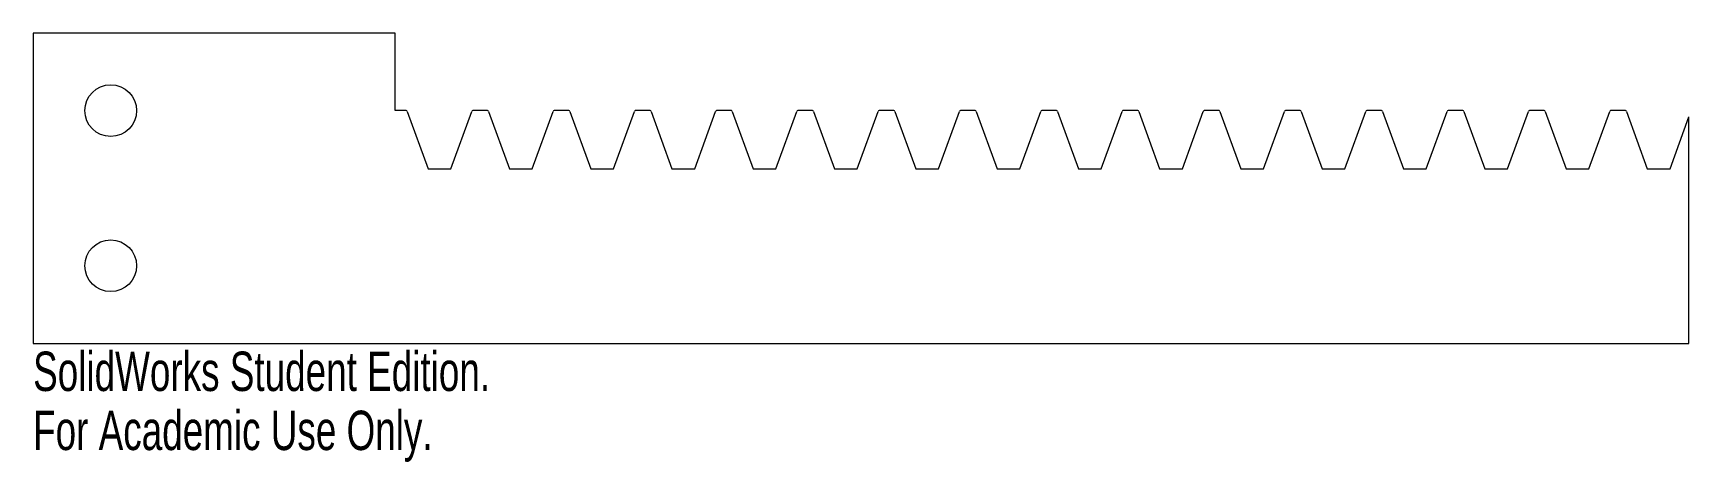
# Model space of a CAD drawing. Header units: inches. Extents: x 0 to 8, y -0.57 to 1.5.
import ezdxf

# ---------------------------------------------------------------- set-up
doc = ezdxf.new("R2010")
doc.units = ezdxf.units.IN
doc.header["$MEASUREMENT"] = 0
doc.styles.add('SLDTEXTSTYLE0', font='TXT', dxfattribs={"width": 0.7})

msp = doc.modelspace()

# ---------------------------------------------------------------- linework, layer by layer
at = {"color": 7, "linetype": 'Continuous', "lineweight": 15}
for p, q in [((1.75, 1.5), (0, 1.5)), ((0, 1.5), (0, 0)), ((1.75, 1.125), (1.75, 1.5)), ((1.8028, 1.125), (1.75, 1.125)), ((1.8075, 1.1217), (1.9087, 0.8438)), ((2.0183, 0.8438), (2.1195, 1.1217)), ((2.1955, 1.125), (2.1242, 1.125)), ((2.2002, 1.1217), (2.3014, 0.8438)), ((2.411, 0.8438), (2.5122, 1.1217)), ((2.5882, 1.125), (2.5169, 1.125)), ((2.5929, 1.1217), (2.6941, 0.8438)), ((2.8037, 0.8438), (2.9049, 1.1217)), ((2.9809, 1.125), (2.9096, 1.125)), ((2.9856, 1.1217), (3.0868, 0.8438)), ((3.1964, 0.8438), (3.2976, 1.1217)), ((3.3736, 1.125), (3.3023, 1.125)), ((3.3783, 1.1217), (3.4795, 0.8438)), ((3.5891, 0.8438), (3.6903, 1.1217)), ((3.7663, 1.125), (3.695, 1.125)), ((3.771, 1.1217), (3.8722, 0.8438)), ((3.9818, 0.8438), (4.083, 1.1217)), ((4.159, 1.125), (4.0877, 1.125)), ((4.1637, 1.1217), (4.2649, 0.8438)), ((4.3745, 0.8438), (4.4757, 1.1217)), ((4.5517, 1.125), (4.4804, 1.125)), ((4.5564, 1.1217), (4.6576, 0.8438)), ((4.7672, 0.8438), (4.8684, 1.1217)), ((4.9444, 1.125), (4.8731, 1.125)), ((4.9491, 1.1217), (5.0503, 0.8438)), ((5.1599, 0.8438), (5.2611, 1.1217)), ((5.3371, 1.125), (5.2658, 1.125)), ((5.3418, 1.1217), (5.443, 0.8438)), ((5.5526, 0.8438), (5.6538, 1.1217)), ((5.7298, 1.125), (5.6585, 1.125)), ((5.7345, 1.1217), (5.8357, 0.8438)), ((5.9453, 0.8438), (6.0465, 1.1217)), ((6.1225, 1.125), (6.0512, 1.125)), ((6.1272, 1.1217), (6.2284, 0.8438)), ((6.338, 0.8438), (6.4392, 1.1217)), ((6.5152, 1.125), (6.4439, 1.125)), ((6.5199, 1.1217), (6.6211, 0.8438)), ((6.7307, 0.8438), (6.8319, 1.1217)), ((6.9079, 1.125), (6.8366, 1.125)), ((6.9126, 1.1217), (7.0138, 0.8438)), ((7.1234, 0.8438), (7.2246, 1.1217)), ((7.3006, 1.125), (7.2293, 1.125)), ((7.3053, 1.1217), (7.4065, 0.8438)), ((7.5161, 0.8438), (7.6173, 1.1217)), ((7.6933, 1.125), (7.622, 1.125)), ((7.698, 1.1217), (7.7992, 0.8438)), ((7.9088, 0.8438), (8, 1.0944)), ((8, 0), (8, 1.0944)), ((1.9087, 0.8438), (2.0183, 0.8438)), ((2.3014, 0.8438), (2.411, 0.8438)), ((2.6941, 0.8438), (2.8037, 0.8438)), ((3.0868, 0.8438), (3.1964, 0.8438)), ((3.4795, 0.8438), (3.5891, 0.8438)), ((3.8722, 0.8438), (3.9818, 0.8438)), ((4.2649, 0.8438), (4.3745, 0.8438)), ((4.6576, 0.8438), (4.7672, 0.8438)), ((5.0503, 0.8438), (5.1599, 0.8438)), ((5.443, 0.8438), (5.5526, 0.8438)), ((5.8357, 0.8438), (5.9453, 0.8438)), ((6.2284, 0.8438), (6.338, 0.8438)), ((6.6211, 0.8438), (6.7307, 0.8438)), ((7.0138, 0.8438), (7.1234, 0.8438)), ((7.4065, 0.8438), (7.5161, 0.8438)), ((7.7992, 0.8438), (7.9088, 0.8438)), ((0, 0), (8, 0))]:
    msp.add_line(p, q, dxfattribs=at)
for centre in [(0.375, 1.125), (0.375, 0.375)]:
    msp.add_circle(centre, 0.125, dxfattribs=at)
for centre, start, end in [((1.8028, 1.12), 20, 90), ((2.1242, 1.12), 90, 160), ((2.1955, 1.12), 20, 90), ((2.5169, 1.12), 90, 160), ((2.5882, 1.12), 20, 90), ((2.9096, 1.12), 90, 160), ((2.9809, 1.12), 20, 90), ((3.3023, 1.12), 90, 160), ((3.3736, 1.12), 20, 90), ((3.695, 1.12), 90, 160), ((3.7663, 1.12), 20, 90), ((4.0877, 1.12), 90, 160), ((4.159, 1.12), 20, 90), ((4.4804, 1.12), 90, 160), ((4.5517, 1.12), 20, 90), ((4.8731, 1.12), 90, 160), ((4.9444, 1.12), 20, 90), ((5.2658, 1.12), 90, 160), ((5.3371, 1.12), 20, 90), ((5.6585, 1.12), 90, 160), ((5.7298, 1.12), 20, 90), ((6.0512, 1.12), 90, 160), ((6.1225, 1.12), 20, 90), ((6.4439, 1.12), 90, 160), ((6.5152, 1.12), 20, 90), ((6.8366, 1.12), 90, 160), ((6.9079, 1.12), 20, 90), ((7.2293, 1.12), 90, 160), ((7.3006, 1.12), 20, 90), ((7.622, 1.12), 90, 160), ((7.6933, 1.12), 20, 90)]:
    msp.add_arc(centre, 0.005, start, end, dxfattribs=at)

# ---------------------------------------------------------------- texts
at = {"color": 7, "linetype": 'Continuous', "char_height": 0.1903, "attachment_point": 1, "style": 'SLDTEXTSTYLE0'}
for s, insert in [('SolidWorks Student Edition.', (0, -0.0401)), ('For Academic Use Only.', (0, -0.3256))]:
    msp.add_mtext(s, dxfattribs=dict(at, insert=insert))

doc.saveas('drawing.dxf')
